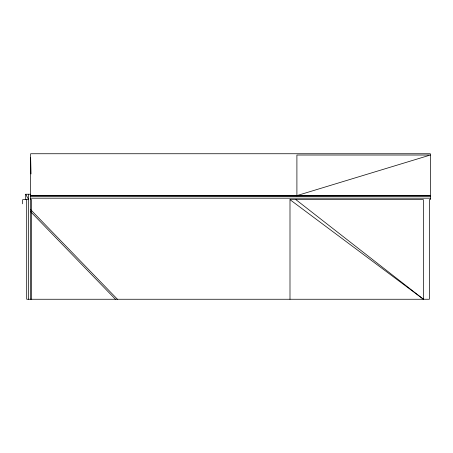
<?xml version="1.0" encoding="UTF-8"?>
<svg xmlns="http://www.w3.org/2000/svg" width="453" height="453" viewBox="0 0 453 453"><rect width="100%" height="100%" fill="white"/><g stroke="black" fill="none" stroke-linecap="round" stroke-linejoin="round"><path stroke-width="0.68" d="M296.902 195.605L430.35 155.028L296.902 155.028L296.902 195.821L30.64 195.605L430.35 195.605L296.902 195.821M25.708 199.66L25.708 194.235L30.64 194.235M30.64 195.821L430.35 195.821M30.64 196.206L430.35 196.206M30.64 198.182L430.35 198.182M30.64 199.66L31.625 199.66L31.625 299.257M289.994 199.66L423.447 199.66L423.447 299.257L289.994 199.66L289.994 299.257M295.917 199.66L423.447 299.257M30.628 209.631L117.418 299.257M30.64 211.681L115.447 299.257M25.708 194.235L28.664 199.66L22.65 199.66L22.65 203.827M30.64 157.797L31.03 173.958M30.64 299.257L30.64 153.743L430.35 153.743L430.35 199.66L429.365 199.66L429.365 299.257L26.693 299.257L26.693 199.66M28.664 194.235L28.664 299.257"/></g></svg>
